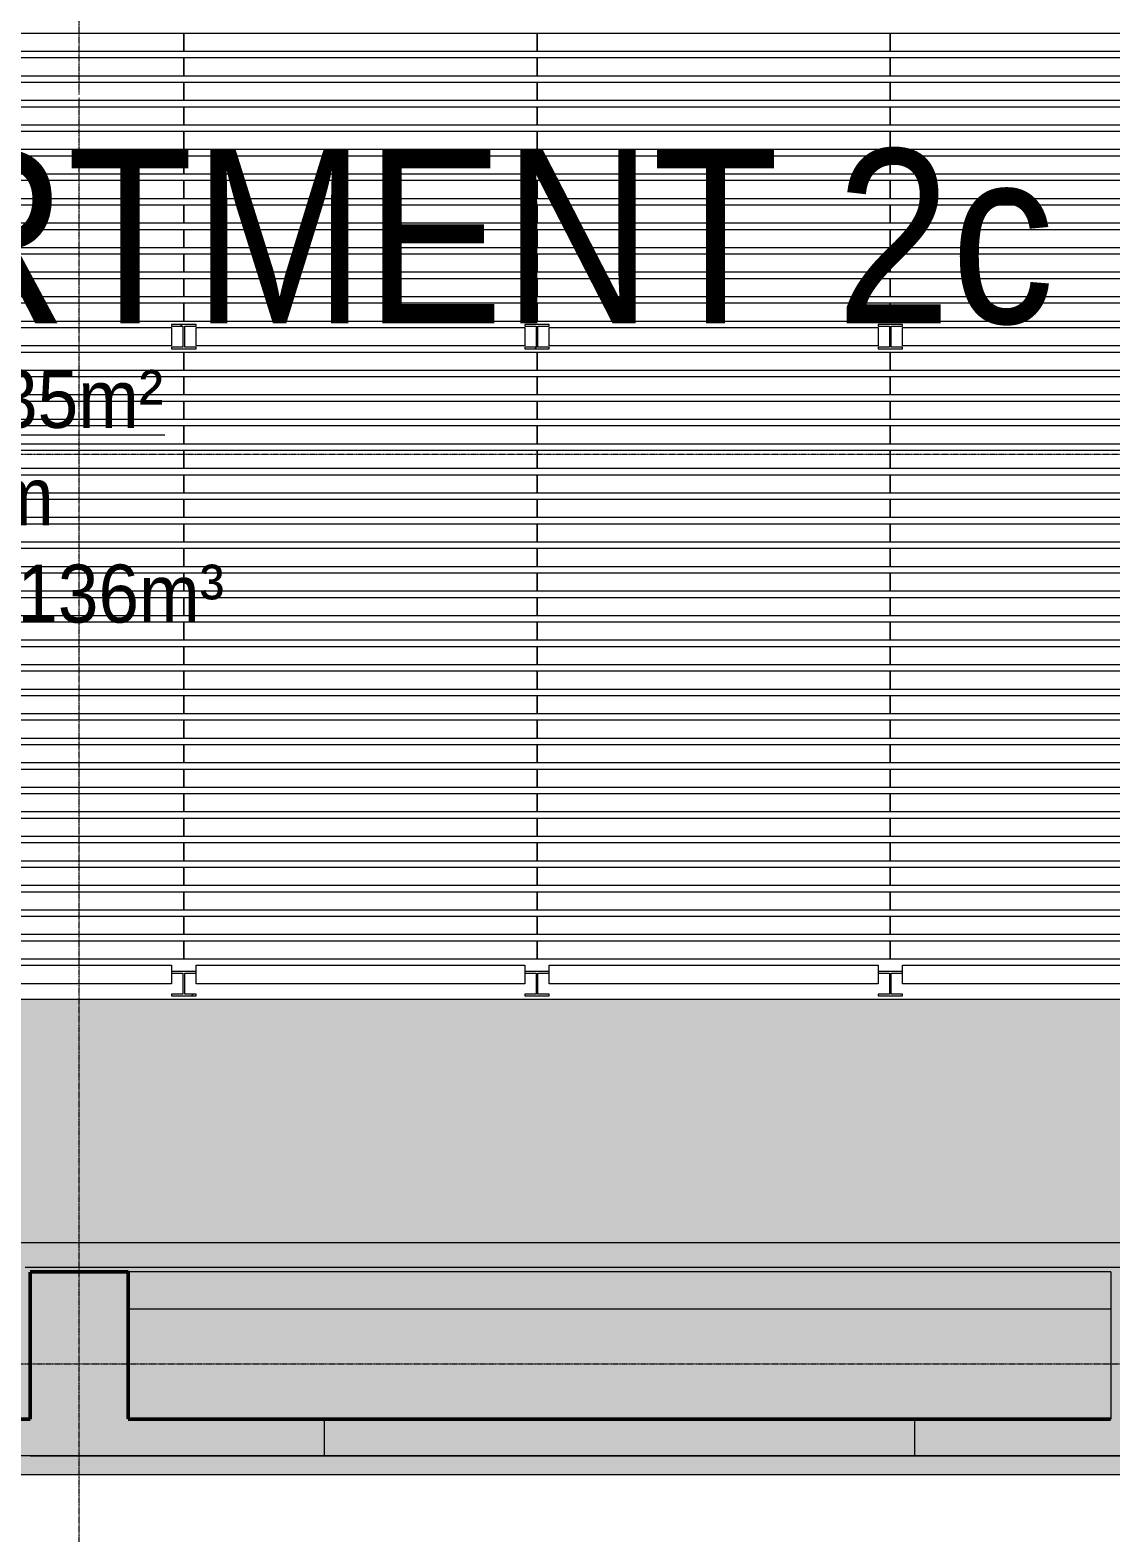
# Model space of a CAD drawing. Header units: millimetres. Extents: x 15878 to 679837, y -72324 to 391440.
# Drawn here: x 293370 to 302182, y 7230 to 19482 of the extents above; entities that cross this region are included whole.
import ezdxf

# ---------------------------------------------------------------- set-up
doc = ezdxf.new("R2010")
doc.units = ezdxf.units.MM
doc.linetypes.add('Demolished', pattern=[4.8, 3.2, -1.6])
doc.linetypes.add('Grid Line__1_200_', pattern=[10.5, 6, -1.5, 1.5, -1.5])
for name, color, linetype, lineweight in [('A-DETL', 90, 'Continuous', 5), ('A-DETL-GENF', 92, 'Continuous', 5), ('A-FLOR', 192, 'Continuous', 5), ('A-WALL', 113, 'Continuous', 5), ('A-WALL-PATT', 111, 'Continuous', 18), ('G-ANNO-TEXT', 231, 'Continuous', 5), ('Q-SPCQ', 91, 'Continuous', 5), ('S-COLS', 52, 'Continuous', 5), ('S-GRID', 1, 'Continuous', 5)]:
    doc.layers.add(name, color=color, linetype=linetype, lineweight=lineweight)
doc.styles.add('Swis721 BT', font='swiss.ttf', dxfattribs={"width": 0.9, "height": 473.035439})
doc.styles.add('Swis721 BT_1', font='swiss.ttf', dxfattribs={"width": 0.85, "height": 1419.106317})
pattern_1 = [(45, (235455.2, 0), (-1237.437, 1237.437), []), (45, (235455.2, 1875), (-1237.437, 1237.437), [])]

# ---------------------------------------------------------------- blocks, each defined once
blk = doc.blocks.new('DLN_Grid Gallery Deck - DLN_Grid Gallery Deck-V869-2_F')
at = {"layer": 'Q-SPCQ'}
for p, q in [((0, -75), (0, 75)), ((0, 75), (2880, 75)), ((2880, 75), (2880, -75)), ((2880, -75), (0, -75))]:
    blk.add_line(p, q, dxfattribs=at)
blk = doc.blocks.new('DLN_Grid Gallery Deck - DLN_Grid Gallery Deck-V875-2_F')
at = {"layer": 'Q-SPCQ'}
for p, q in [((0, 25), (0, 75)), ((0, 75), (2680, 75)), ((0, -75), (0, 10)), ((2680, 75), (2680, 25)), ((2680, 10), (2680, -75)), ((2680, -75), (0, -75))]:
    blk.add_line(p, q, dxfattribs=at)
blk = doc.blocks.new('DLN_Grid Gallery Deck - DLN_Grid Gallery Deck-2994845-2_F')
at = {"layer": 'Q-SPCQ'}
for p, q in [((0, 25), (0, 75)), ((0, 75), (2680, 75)), ((0, -75), (0, 10)), ((2680, 75), (2680, 25)), ((2680, 10), (2680, -75)), ((2680, -75), (0, -75))]:
    blk.add_line(p, q, dxfattribs=at)
blk = doc.blocks.new('DLN_Grid Gallery Deck - DLN_Grid Gallery Deck-V872-2_F')
at = {"layer": 'Q-SPCQ'}
for p, q in [((0, -75), (0, 75)), ((0, 75), (2680, 75)), ((2680, 75), (2680, -75)), ((2680, -75), (0, -75))]:
    blk.add_line(p, q, dxfattribs=at)

msp = doc.modelspace()

# ---------------------------------------------------------------- hatches: boundary and pattern name
at = {"layer": 'A-DETL-GENF', "transparency": 33554585}
h = msp.add_hatch(color=253, dxfattribs=at)
h.paths.add_polyline_path([(284557, 8157.5), (284557, 9357.5), (285357, 9357.5), (285357, 8157.5), (293369.5, 8157.5), (293369.5, 9357.5), (294169.5, 9357.5), (294169.5, 8157.5), (302182, 8157.5), (302182, 9357.5), (302982, 9357.5), (302982, 8157.5), (310644.5, 8157.5), (310644.5, 9357.5), (311844.5, 9357.5), (311844.5, 15624.2), (310644.5, 15624.2), (310644.5, 16424.2), (311844.5, 16424.2), (311844.5, 23040.8), (310644.5, 23040.8), (310644.5, 23840.8), (311844.5, 23840.8), (311844.5, 25482.5), (310644.5, 25482.5), (310644.5, 28432.5), (311844.5, 28432.5), (311844.5, 30107.5), (310644.5, 30107.5), (310644.5, 31307.5), (302982, 31307.5), (302982, 30107.5), (302182, 30107.5), (302182, 31307.5), (294169.5, 31307.5), (294169.5, 30107.5), (293369.5, 30107.5), (293369.5, 31307.5), (285357, 31307.5), (285357, 30107.5), (284557, 30107.5), (284557, 31307.5), (280194.5, 31307.5), (280194.5, 30107.5), (277194.5, 30107.5), (277194.5, 31307.5), (276894.5, 31307.5), (276894.5, 30107.5), (275694.5, 30107.5), (275694.5, 23840.8), (276894.5, 23840.8), (276894.5, 23040.8), (275694.5, 23040.8), (275694.5, 16424.2), (276894.5, 16424.2), (276894.5, 15624.2), (275694.5, 15624.2), (275694.5, 11307.5), (276894.5, 11307.5), (276894.5, 8157.5), (283505.3, 8157.5)], flags=0)
h.paths.add_polyline_path([(288918.6, 11577.5), (277134.7, 11577.5), (277134.7, 27832.5), (308269.5, 27832.5), (308269.5, 11577.5), (291625.2, 11577.5)], flags=0)
at = {"layer": 'A-WALL-PATT', "lineweight": 5}
h = msp.add_hatch(color=253, dxfattribs=at)
h.paths.add_polyline_path([(293369.5, 7857.5), (293369.5, 8157.5), (291769.5, 8157.5), (291769.5, 7857.5)], flags=0)
h.paths.add_polyline_path([(295769.5, 7857.5), (295769.5, 8157.5), (294169.5, 8157.5), (294169.5, 7857.5), (294331.8, 7857.5)], flags=0)
at = {"layer": 'A-WALL-PATT', "lineweight": 5, "transparency": 33554432}
for points in [[(295769.5, 7857.5), (299252, 7857.5), (299252, 8157.5), (295769.5, 8157.5)], [(299252, 7857.5), (300582, 7857.5), (300582, 8157.5), (299252, 8157.5)], [(275394.5, 7707.5), (312144.5, 7707.5), (312144.5, 7857.5), (275394.5, 7857.5)]]:
    msp.add_hatch(color=253, dxfattribs=at).paths.add_polyline_path(points, flags=0)
at = {"layer": 'A-WALL-PATT', "lineweight": 5}
h = msp.add_hatch(color=253, dxfattribs=at)
h.paths.add_polyline_path([(302182, 7857.5), (302182, 8157.5), (300582, 8157.5), (300582, 7857.5)], flags=0)
h.paths.add_polyline_path([(302982, 7857.5), (304582, 7857.5), (304582, 8157.5), (302982, 8157.5)], flags=0)
at = {"layer": 'S-COLS'}
h = msp.add_hatch(dxfattribs=at)
h.set_pattern_fill('FP_3635', color=253, style=0, pattern_type=2)
h.set_pattern_definition(pattern_1)
h.paths.add_polyline_path([(294522.9, 16882.5), (294722.9, 16882.5), (294722.9, 16897.5), (294630.4, 16897.5), (294630.4, 17067.5), (294722.9, 17067.5), (294722.9, 17082.5), (294522.9, 17082.5), (294522.9, 17067.5), (294615.4, 17067.5), (294615.4, 16897.5), (294522.9, 16897.5)], flags=0)
h = msp.add_hatch(dxfattribs=at)
h.set_pattern_fill('FP_3635', color=253, style=0, pattern_type=2)
h.set_pattern_definition(pattern_1)
h.paths.add_polyline_path([(297402.9, 16882.5), (297602.9, 16882.5), (297602.9, 16897.5), (297510.4, 16897.5), (297510.4, 17067.5), (297602.9, 17067.5), (297602.9, 17082.5), (297402.9, 17082.5), (297402.9, 17067.5), (297495.4, 17067.5), (297495.4, 16897.5), (297402.9, 16897.5)], flags=0)
h = msp.add_hatch(dxfattribs=at)
h.set_pattern_fill('FP_3635', color=253, style=0, pattern_type=2)
h.set_pattern_definition(pattern_1)
h.paths.add_polyline_path([(294522.9, 11607.5), (294722.9, 11607.5), (294722.9, 11622.5), (294630.4, 11622.5), (294630.4, 11792.5), (294722.9, 11792.5), (294722.9, 11807.5), (294522.9, 11807.5), (294522.9, 11792.5), (294615.4, 11792.5), (294615.4, 11622.5), (294522.9, 11622.5)], flags=0)
for points in [[(294169.5, 7857.5), (294169.5, 9357.5), (293369.5, 9357.5), (293369.5, 7857.5)], [(302982, 7857.5), (302982, 9357.5), (302182, 9357.5), (302182, 7857.5)]]:
    msp.add_hatch(color=53, dxfattribs=at).paths.add_polyline_path(points, flags=0)

# ---------------------------------------------------------------- linework, layer by layer
at = {"layer": 'A-DETL'}
msp.add_line((291569.5, 16182.5), (294469.5, 16182.5), dxfattribs=at)
at = {"layer": 'A-DETL', "linetype": 'Demolished', "lineweight": 50}
for p, q in [((293369.5, 8157.5), (293369.5, 9357.5)), ((293369.5, 9357.5), (294169.5, 9357.5)), ((294169.5, 9357.5), (294169.5, 8157.5)), ((285357, 8157.5), (293369.5, 8157.5)), ((294169.5, 8157.5), (302182, 8157.5))]:
    msp.add_line(p, q, dxfattribs=at)
at = {"layer": 'A-FLOR'}
for p, q in [((308269.5, 11577.5), (277134.7, 11577.5)), ((293129.5, 9597.5), (309334.5, 9597.5)), ((302182, 9357.5), (294169.5, 9357.5)), ((294169.5, 9057.5), (302182, 9057.5)), ((300582, 8157.5), (295769.5, 8157.5)), ((294169.5, 7857.5), (302182, 7857.5))]:
    msp.add_line(p, q, dxfattribs=at)
at = {"layer": 'A-WALL', "color": 253}
for p, q in [((293329.5, 9397.5), (309334.5, 9397.5)), ((295769.5, 7857.5), (295769.5, 8157.5)), ((300582, 8157.5), (295769.5, 8157.5)), ((300582, 7857.5), (300582, 8157.5)), ((313794.5, 7857.5), (275394.5, 7857.5)), ((295769.5, 7857.5), (300582, 7857.5)), ((275394.5, 7707.5), (321391.5, 7707.5))]:
    msp.add_line(p, q, dxfattribs=at)
at = {"layer": 'A-WALL', "color": 9, "lineweight": 20}
for p, q in [((295769.5, 8157.5), (294169.5, 8157.5)), ((302182, 8157.5), (300582, 8157.5)), ((294169.5, 7857.5), (295769.5, 7857.5)), ((300582, 7857.5), (302182, 7857.5))]:
    msp.add_line(p, q, dxfattribs=at)
at = {"layer": 'S-COLS', "color": 9, "lineweight": 20}
for p, q in [((294722.9, 17082.5), (294522.9, 17082.5)), ((294522.9, 17082.5), (294522.9, 17067.5)), ((294522.9, 17067.5), (294615.4, 17067.5)), ((294615.4, 17067.5), (294615.4, 16897.5)), ((294630.4, 16897.5), (294630.4, 17067.5)), ((294630.4, 17067.5), (294722.9, 17067.5)), ((294722.9, 17067.5), (294722.9, 17082.5)), ((297602.9, 17082.5), (297402.9, 17082.5)), ((297402.9, 17082.5), (297402.9, 17067.5)), ((297402.9, 17067.5), (297495.4, 17067.5)), ((297495.4, 17067.5), (297495.4, 16897.5)), ((297510.4, 16897.5), (297510.4, 17067.5)), ((297510.4, 17067.5), (297602.9, 17067.5)), ((297602.9, 17067.5), (297602.9, 17082.5)), ((300482.9, 17082.5), (300282.9, 17082.5)), ((300282.9, 17082.5), (300282.9, 17067.5)), ((300282.9, 17067.5), (300375.4, 17067.5)), ((300375.4, 17067.5), (300375.4, 16897.5)), ((300390.4, 16897.5), (300390.4, 17067.5)), ((300390.4, 17067.5), (300482.9, 17067.5)), ((300482.9, 17067.5), (300482.9, 17082.5)), ((294522.9, 16897.5), (294522.9, 16882.5)), ((294615.4, 16897.5), (294522.9, 16897.5)), ((294522.9, 16882.5), (294722.9, 16882.5)), ((294722.9, 16897.5), (294630.4, 16897.5)), ((294722.9, 16882.5), (294722.9, 16897.5)), ((297402.9, 16897.5), (297402.9, 16882.5)), ((297495.4, 16897.5), (297402.9, 16897.5)), ((297402.9, 16882.5), (297602.9, 16882.5)), ((297602.9, 16897.5), (297510.4, 16897.5)), ((297602.9, 16882.5), (297602.9, 16897.5)), ((300282.9, 16897.5), (300282.9, 16882.5)), ((300375.4, 16897.5), (300282.9, 16897.5)), ((300282.9, 16882.5), (300482.9, 16882.5)), ((300482.9, 16897.5), (300390.4, 16897.5)), ((300482.9, 16882.5), (300482.9, 16897.5)), ((294722.9, 11807.5), (294522.9, 11807.5)), ((294522.9, 11807.5), (294522.9, 11792.5)), ((294522.9, 11792.5), (294615.4, 11792.5)), ((294615.4, 11792.5), (294615.4, 11622.5)), ((294630.4, 11622.5), (294630.4, 11792.5)), ((294630.4, 11792.5), (294722.9, 11792.5)), ((294722.9, 11792.5), (294722.9, 11807.5)), ((297602.9, 11807.5), (297402.9, 11807.5)), ((297402.9, 11807.5), (297402.9, 11792.5)), ((297402.9, 11792.5), (297495.4, 11792.5)), ((297495.4, 11792.5), (297495.4, 11622.5)), ((297510.4, 11622.5), (297510.4, 11792.5)), ((297510.4, 11792.5), (297602.9, 11792.5)), ((297602.9, 11792.5), (297602.9, 11807.5)), ((300482.9, 11807.5), (300282.9, 11807.5)), ((300282.9, 11807.5), (300282.9, 11792.5)), ((300282.9, 11792.5), (300375.4, 11792.5)), ((300375.4, 11792.5), (300375.4, 11622.5)), ((300390.4, 11622.5), (300390.4, 11792.5)), ((300390.4, 11792.5), (300482.9, 11792.5)), ((300482.9, 11792.5), (300482.9, 11807.5)), ((294522.9, 11622.5), (294522.9, 11607.5)), ((294615.4, 11622.5), (294522.9, 11622.5)), ((294522.9, 11607.5), (294722.9, 11607.5)), ((294722.9, 11622.5), (294630.4, 11622.5)), ((294722.9, 11607.5), (294722.9, 11622.5)), ((297402.9, 11622.5), (297402.9, 11607.5)), ((297495.4, 11622.5), (297402.9, 11622.5)), ((297402.9, 11607.5), (297602.9, 11607.5)), ((297602.9, 11622.5), (297510.4, 11622.5)), ((297602.9, 11607.5), (297602.9, 11622.5)), ((300282.9, 11622.5), (300282.9, 11607.5)), ((300375.4, 11622.5), (300282.9, 11622.5)), ((300282.9, 11607.5), (300482.9, 11607.5)), ((300482.9, 11622.5), (300390.4, 11622.5)), ((300482.9, 11607.5), (300482.9, 11622.5)), ((294169.5, 9357.5), (293369.5, 9357.5)), ((294169.5, 8157.5), (294169.5, 9357.5)), ((302182, 9357.5), (302182, 8157.5)), ((293369.5, 7857.5), (294169.5, 7857.5)), ((302182, 7857.5), (302982, 7857.5))]:
    msp.add_line(p, q, dxfattribs=at)
at = {"layer": 'S-GRID', "color": 254, "linetype": 'Grid Line__1_200_'}
for p, q in [((293769.5, 18957.5), (293769.5, 31457.5)), ((293769.5, -13436.8), (293769.5, 18932.1)), ((258983.7, 16024.2), (317699.8, 16024.2)), ((258983.7, 8607.5), (317699.8, 8607.5))]:
    msp.add_line(p, q, dxfattribs=at)

# ---------------------------------------------------------------- block references
at = {"layer": 'Q-SPCQ'}
for name, p in [('DLN_Grid Gallery Deck - DLN_Grid Gallery Deck-V869-2_F', (291742.9, 19382.5)), ('DLN_Grid Gallery Deck - DLN_Grid Gallery Deck-V869-2_F', (294622.9, 19382.5)), ('DLN_Grid Gallery Deck - DLN_Grid Gallery Deck-V869-2_F', (297502.9, 19382.5)), ('DLN_Grid Gallery Deck - DLN_Grid Gallery Deck-V869-2_F', (300382.9, 19382.5)), ('DLN_Grid Gallery Deck - DLN_Grid Gallery Deck-V869-2_F', (291742.9, 19182.5)), ('DLN_Grid Gallery Deck - DLN_Grid Gallery Deck-V869-2_F', (294622.9, 19182.5)), ('DLN_Grid Gallery Deck - DLN_Grid Gallery Deck-V869-2_F', (297502.9, 19182.5)), ('DLN_Grid Gallery Deck - DLN_Grid Gallery Deck-V869-2_F', (300382.9, 19182.5)), ('DLN_Grid Gallery Deck - DLN_Grid Gallery Deck-V869-2_F', (291742.9, 18982.5)), ('DLN_Grid Gallery Deck - DLN_Grid Gallery Deck-V869-2_F', (294622.9, 18982.5)), ('DLN_Grid Gallery Deck - DLN_Grid Gallery Deck-V869-2_F', (297502.9, 18982.5)), ('DLN_Grid Gallery Deck - DLN_Grid Gallery Deck-V869-2_F', (300382.9, 18982.5)), ('DLN_Grid Gallery Deck - DLN_Grid Gallery Deck-V869-2_F', (291742.9, 18782.5)), ('DLN_Grid Gallery Deck - DLN_Grid Gallery Deck-V869-2_F', (294622.9, 18782.5)), ('DLN_Grid Gallery Deck - DLN_Grid Gallery Deck-V869-2_F', (297502.9, 18782.5)), ('DLN_Grid Gallery Deck - DLN_Grid Gallery Deck-V869-2_F', (300382.9, 18782.5)), ('DLN_Grid Gallery Deck - DLN_Grid Gallery Deck-V869-2_F', (291742.9, 18582.5)), ('DLN_Grid Gallery Deck - DLN_Grid Gallery Deck-V869-2_F', (294622.9, 18582.5)), ('DLN_Grid Gallery Deck - DLN_Grid Gallery Deck-V869-2_F', (297502.9, 18582.5)), ('DLN_Grid Gallery Deck - DLN_Grid Gallery Deck-V869-2_F', (300382.9, 18582.5)), ('DLN_Grid Gallery Deck - DLN_Grid Gallery Deck-V869-2_F', (291742.9, 18382.5)), ('DLN_Grid Gallery Deck - DLN_Grid Gallery Deck-V869-2_F', (294622.9, 18382.5)), ('DLN_Grid Gallery Deck - DLN_Grid Gallery Deck-V869-2_F', (297502.9, 18382.5)), ('DLN_Grid Gallery Deck - DLN_Grid Gallery Deck-V869-2_F', (300382.9, 18382.5)), ('DLN_Grid Gallery Deck - DLN_Grid Gallery Deck-V869-2_F', (291742.9, 18182.5)), ('DLN_Grid Gallery Deck - DLN_Grid Gallery Deck-V869-2_F', (294622.9, 18182.5)), ('DLN_Grid Gallery Deck - DLN_Grid Gallery Deck-V869-2_F', (297502.9, 18182.5)), ('DLN_Grid Gallery Deck - DLN_Grid Gallery Deck-V869-2_F', (300382.9, 18182.5)), ('DLN_Grid Gallery Deck - DLN_Grid Gallery Deck-V869-2_F', (291742.9, 17982.5)), ('DLN_Grid Gallery Deck - DLN_Grid Gallery Deck-V869-2_F', (294622.9, 17982.5)), ('DLN_Grid Gallery Deck - DLN_Grid Gallery Deck-V869-2_F', (297502.9, 17982.5)), ('DLN_Grid Gallery Deck - DLN_Grid Gallery Deck-V869-2_F', (300382.9, 17982.5)), ('DLN_Grid Gallery Deck - DLN_Grid Gallery Deck-V869-2_F', (291742.9, 17782.5)), ('DLN_Grid Gallery Deck - DLN_Grid Gallery Deck-V869-2_F', (294622.9, 17782.5)), ('DLN_Grid Gallery Deck - DLN_Grid Gallery Deck-V869-2_F', (297502.9, 17782.5)), ('DLN_Grid Gallery Deck - DLN_Grid Gallery Deck-V869-2_F', (300382.9, 17782.5)), ('DLN_Grid Gallery Deck - DLN_Grid Gallery Deck-V869-2_F', (291742.9, 17582.5)), ('DLN_Grid Gallery Deck - DLN_Grid Gallery Deck-V869-2_F', (294622.9, 17582.5)), ('DLN_Grid Gallery Deck - DLN_Grid Gallery Deck-V869-2_F', (297502.9, 17582.5)), ('DLN_Grid Gallery Deck - DLN_Grid Gallery Deck-V869-2_F', (300382.9, 17582.5)), ('DLN_Grid Gallery Deck - DLN_Grid Gallery Deck-V869-2_F', (291742.9, 17382.5)), ('DLN_Grid Gallery Deck - DLN_Grid Gallery Deck-V869-2_F', (294622.9, 17382.5)), ('DLN_Grid Gallery Deck - DLN_Grid Gallery Deck-V869-2_F', (297502.9, 17382.5)), ('DLN_Grid Gallery Deck - DLN_Grid Gallery Deck-V869-2_F', (300382.9, 17382.5)), ('DLN_Grid Gallery Deck - DLN_Grid Gallery Deck-V869-2_F', (291742.9, 17182.5)), ('DLN_Grid Gallery Deck - DLN_Grid Gallery Deck-V869-2_F', (294622.9, 17182.5)), ('DLN_Grid Gallery Deck - DLN_Grid Gallery Deck-V869-2_F', (297502.9, 17182.5)), ('DLN_Grid Gallery Deck - DLN_Grid Gallery Deck-V869-2_F', (300382.9, 17182.5)), ('DLN_Grid Gallery Deck - DLN_Grid Gallery Deck-V872-2_F', (291842.9, 16982.5)), ('DLN_Grid Gallery Deck - DLN_Grid Gallery Deck-V872-2_F', (294722.9, 16982.5)), ('DLN_Grid Gallery Deck - DLN_Grid Gallery Deck-V872-2_F', (297602.9, 16982.5)), ('DLN_Grid Gallery Deck - DLN_Grid Gallery Deck-V872-2_F', (300482.9, 16982.5)), ('DLN_Grid Gallery Deck - DLN_Grid Gallery Deck-V869-2_F', (291742.9, 16782.5)), ('DLN_Grid Gallery Deck - DLN_Grid Gallery Deck-V869-2_F', (294622.9, 16782.5)), ('DLN_Grid Gallery Deck - DLN_Grid Gallery Deck-V869-2_F', (297502.9, 16782.5)), ('DLN_Grid Gallery Deck - DLN_Grid Gallery Deck-V869-2_F', (300382.9, 16782.5)), ('DLN_Grid Gallery Deck - DLN_Grid Gallery Deck-V869-2_F', (291742.9, 16582.5)), ('DLN_Grid Gallery Deck - DLN_Grid Gallery Deck-V869-2_F', (294622.9, 16582.5)), ('DLN_Grid Gallery Deck - DLN_Grid Gallery Deck-V869-2_F', (297502.9, 16582.5)), ('DLN_Grid Gallery Deck - DLN_Grid Gallery Deck-V869-2_F', (300382.9, 16582.5)), ('DLN_Grid Gallery Deck - DLN_Grid Gallery Deck-V869-2_F', (291742.9, 16382.5)), ('DLN_Grid Gallery Deck - DLN_Grid Gallery Deck-V869-2_F', (294622.9, 16382.5)), ('DLN_Grid Gallery Deck - DLN_Grid Gallery Deck-V869-2_F', (297502.9, 16382.5)), ('DLN_Grid Gallery Deck - DLN_Grid Gallery Deck-V869-2_F', (300382.9, 16382.5)), ('DLN_Grid Gallery Deck - DLN_Grid Gallery Deck-V869-2_F', (291742.9, 16182.5)), ('DLN_Grid Gallery Deck - DLN_Grid Gallery Deck-V869-2_F', (294622.9, 16182.5)), ('DLN_Grid Gallery Deck - DLN_Grid Gallery Deck-V869-2_F', (297502.9, 16182.5)), ('DLN_Grid Gallery Deck - DLN_Grid Gallery Deck-V869-2_F', (300382.9, 16182.5)), ('DLN_Grid Gallery Deck - DLN_Grid Gallery Deck-V869-2_F', (291742.9, 15982.5)), ('DLN_Grid Gallery Deck - DLN_Grid Gallery Deck-V869-2_F', (294622.9, 15982.5)), ('DLN_Grid Gallery Deck - DLN_Grid Gallery Deck-V869-2_F', (297502.9, 15982.5)), ('DLN_Grid Gallery Deck - DLN_Grid Gallery Deck-V869-2_F', (300382.9, 15982.5)), ('DLN_Grid Gallery Deck - DLN_Grid Gallery Deck-V869-2_F', (291742.9, 15782.5)), ('DLN_Grid Gallery Deck - DLN_Grid Gallery Deck-V869-2_F', (294622.9, 15782.5)), ('DLN_Grid Gallery Deck - DLN_Grid Gallery Deck-V869-2_F', (297502.9, 15782.5)), ('DLN_Grid Gallery Deck - DLN_Grid Gallery Deck-V869-2_F', (300382.9, 15782.5)), ('DLN_Grid Gallery Deck - DLN_Grid Gallery Deck-V869-2_F', (291742.9, 15582.5)), ('DLN_Grid Gallery Deck - DLN_Grid Gallery Deck-V869-2_F', (294622.9, 15582.5)), ('DLN_Grid Gallery Deck - DLN_Grid Gallery Deck-V869-2_F', (297502.9, 15582.5)), ('DLN_Grid Gallery Deck - DLN_Grid Gallery Deck-V869-2_F', (300382.9, 15582.5)), ('DLN_Grid Gallery Deck - DLN_Grid Gallery Deck-V869-2_F', (291742.9, 15382.5)), ('DLN_Grid Gallery Deck - DLN_Grid Gallery Deck-V869-2_F', (294622.9, 15382.5)), ('DLN_Grid Gallery Deck - DLN_Grid Gallery Deck-V869-2_F', (297502.9, 15382.5)), ('DLN_Grid Gallery Deck - DLN_Grid Gallery Deck-V869-2_F', (300382.9, 15382.5)), ('DLN_Grid Gallery Deck - DLN_Grid Gallery Deck-V869-2_F', (291742.9, 15182.5)), ('DLN_Grid Gallery Deck - DLN_Grid Gallery Deck-V869-2_F', (294622.9, 15182.5)), ('DLN_Grid Gallery Deck - DLN_Grid Gallery Deck-V869-2_F', (297502.9, 15182.5)), ('DLN_Grid Gallery Deck - DLN_Grid Gallery Deck-V869-2_F', (300382.9, 15182.5)), ('DLN_Grid Gallery Deck - DLN_Grid Gallery Deck-V869-2_F', (291742.9, 14982.5)), ('DLN_Grid Gallery Deck - DLN_Grid Gallery Deck-V869-2_F', (294622.9, 14982.5)), ('DLN_Grid Gallery Deck - DLN_Grid Gallery Deck-V869-2_F', (297502.9, 14982.5)), ('DLN_Grid Gallery Deck - DLN_Grid Gallery Deck-V869-2_F', (300382.9, 14982.5)), ('DLN_Grid Gallery Deck - DLN_Grid Gallery Deck-V869-2_F', (291742.9, 14782.5)), ('DLN_Grid Gallery Deck - DLN_Grid Gallery Deck-V869-2_F', (294622.9, 14782.5)), ('DLN_Grid Gallery Deck - DLN_Grid Gallery Deck-V869-2_F', (297502.9, 14782.5)), ('DLN_Grid Gallery Deck - DLN_Grid Gallery Deck-V869-2_F', (300382.9, 14782.5)), ('DLN_Grid Gallery Deck - DLN_Grid Gallery Deck-V869-2_F', (291742.9, 14582.5)), ('DLN_Grid Gallery Deck - DLN_Grid Gallery Deck-V869-2_F', (294622.9, 14582.5)), ('DLN_Grid Gallery Deck - DLN_Grid Gallery Deck-V869-2_F', (297502.9, 14582.5)), ('DLN_Grid Gallery Deck - DLN_Grid Gallery Deck-V869-2_F', (300382.9, 14582.5)), ('DLN_Grid Gallery Deck - DLN_Grid Gallery Deck-V869-2_F', (291742.9, 14382.5)), ('DLN_Grid Gallery Deck - DLN_Grid Gallery Deck-V869-2_F', (294622.9, 14382.5)), ('DLN_Grid Gallery Deck - DLN_Grid Gallery Deck-V869-2_F', (297502.9, 14382.5)), ('DLN_Grid Gallery Deck - DLN_Grid Gallery Deck-V869-2_F', (300382.9, 14382.5)), ('DLN_Grid Gallery Deck - DLN_Grid Gallery Deck-V869-2_F', (291742.9, 14182.5)), ('DLN_Grid Gallery Deck - DLN_Grid Gallery Deck-V869-2_F', (294622.9, 14182.5)), ('DLN_Grid Gallery Deck - DLN_Grid Gallery Deck-V869-2_F', (297502.9, 14182.5)), ('DLN_Grid Gallery Deck - DLN_Grid Gallery Deck-V869-2_F', (300382.9, 14182.5)), ('DLN_Grid Gallery Deck - DLN_Grid Gallery Deck-V869-2_F', (291742.9, 13982.5)), ('DLN_Grid Gallery Deck - DLN_Grid Gallery Deck-V869-2_F', (294622.9, 13982.5)), ('DLN_Grid Gallery Deck - DLN_Grid Gallery Deck-V869-2_F', (297502.9, 13982.5)), ('DLN_Grid Gallery Deck - DLN_Grid Gallery Deck-V869-2_F', (300382.9, 13982.5)), ('DLN_Grid Gallery Deck - DLN_Grid Gallery Deck-V869-2_F', (291742.9, 13782.5)), ('DLN_Grid Gallery Deck - DLN_Grid Gallery Deck-V869-2_F', (294622.9, 13782.5)), ('DLN_Grid Gallery Deck - DLN_Grid Gallery Deck-V869-2_F', (297502.9, 13782.5)), ('DLN_Grid Gallery Deck - DLN_Grid Gallery Deck-V869-2_F', (300382.9, 13782.5)), ('DLN_Grid Gallery Deck - DLN_Grid Gallery Deck-V869-2_F', (291742.9, 13582.5)), ('DLN_Grid Gallery Deck - DLN_Grid Gallery Deck-V869-2_F', (294622.9, 13582.5)), ('DLN_Grid Gallery Deck - DLN_Grid Gallery Deck-V869-2_F', (297502.9, 13582.5)), ('DLN_Grid Gallery Deck - DLN_Grid Gallery Deck-V869-2_F', (300382.9, 13582.5)), ('DLN_Grid Gallery Deck - DLN_Grid Gallery Deck-V869-2_F', (291742.9, 13382.5)), ('DLN_Grid Gallery Deck - DLN_Grid Gallery Deck-V869-2_F', (294622.9, 13382.5)), ('DLN_Grid Gallery Deck - DLN_Grid Gallery Deck-V869-2_F', (297502.9, 13382.5)), ('DLN_Grid Gallery Deck - DLN_Grid Gallery Deck-V869-2_F', (300382.9, 13382.5)), ('DLN_Grid Gallery Deck - DLN_Grid Gallery Deck-V869-2_F', (291742.9, 13182.5)), ('DLN_Grid Gallery Deck - DLN_Grid Gallery Deck-V869-2_F', (294622.9, 13182.5)), ('DLN_Grid Gallery Deck - DLN_Grid Gallery Deck-V869-2_F', (297502.9, 13182.5)), ('DLN_Grid Gallery Deck - DLN_Grid Gallery Deck-V869-2_F', (300382.9, 13182.5)), ('DLN_Grid Gallery Deck - DLN_Grid Gallery Deck-V869-2_F', (291742.9, 12982.5)), ('DLN_Grid Gallery Deck - DLN_Grid Gallery Deck-V869-2_F', (294622.9, 12982.5)), ('DLN_Grid Gallery Deck - DLN_Grid Gallery Deck-V869-2_F', (297502.9, 12982.5)), ('DLN_Grid Gallery Deck - DLN_Grid Gallery Deck-V869-2_F', (300382.9, 12982.5)), ('DLN_Grid Gallery Deck - DLN_Grid Gallery Deck-V869-2_F', (291742.9, 12782.5)), ('DLN_Grid Gallery Deck - DLN_Grid Gallery Deck-V869-2_F', (294622.9, 12782.5)), ('DLN_Grid Gallery Deck - DLN_Grid Gallery Deck-V869-2_F', (297502.9, 12782.5)), ('DLN_Grid Gallery Deck - DLN_Grid Gallery Deck-V869-2_F', (300382.9, 12782.5)), ('DLN_Grid Gallery Deck - DLN_Grid Gallery Deck-V869-2_F', (291742.9, 12582.5)), ('DLN_Grid Gallery Deck - DLN_Grid Gallery Deck-V869-2_F', (294622.9, 12582.5)), ('DLN_Grid Gallery Deck - DLN_Grid Gallery Deck-V869-2_F', (297502.9, 12582.5)), ('DLN_Grid Gallery Deck - DLN_Grid Gallery Deck-V869-2_F', (300382.9, 12582.5)), ('DLN_Grid Gallery Deck - DLN_Grid Gallery Deck-V869-2_F', (291742.9, 12382.5)), ('DLN_Grid Gallery Deck - DLN_Grid Gallery Deck-V869-2_F', (294622.9, 12382.5)), ('DLN_Grid Gallery Deck - DLN_Grid Gallery Deck-V869-2_F', (297502.9, 12382.5)), ('DLN_Grid Gallery Deck - DLN_Grid Gallery Deck-V869-2_F', (300382.9, 12382.5)), ('DLN_Grid Gallery Deck - DLN_Grid Gallery Deck-V869-2_F', (291742.9, 12182.5)), ('DLN_Grid Gallery Deck - DLN_Grid Gallery Deck-V869-2_F', (294622.9, 12182.5)), ('DLN_Grid Gallery Deck - DLN_Grid Gallery Deck-V869-2_F', (297502.9, 12182.5)), ('DLN_Grid Gallery Deck - DLN_Grid Gallery Deck-V869-2_F', (300382.9, 12182.5)), ('DLN_Grid Gallery Deck - DLN_Grid Gallery Deck-V869-2_F', (291742.9, 11982.5)), ('DLN_Grid Gallery Deck - DLN_Grid Gallery Deck-V869-2_F', (294622.9, 11982.5)), ('DLN_Grid Gallery Deck - DLN_Grid Gallery Deck-V869-2_F', (297502.9, 11982.5)), ('DLN_Grid Gallery Deck - DLN_Grid Gallery Deck-V869-2_F', (300382.9, 11982.5)), ('DLN_Grid Gallery Deck - DLN_Grid Gallery Deck-V875-2_F', (291842.9, 11782.5)), ('DLN_Grid Gallery Deck - DLN_Grid Gallery Deck-2994845-2_F', (294722.9, 11782.5)), ('DLN_Grid Gallery Deck - DLN_Grid Gallery Deck-2994845-2_F', (297602.9, 11782.5)), ('DLN_Grid Gallery Deck - DLN_Grid Gallery Deck-2994845-2_F', (300482.9, 11782.5))]:
    msp.add_blockref(name, p, dxfattribs=at)

# ---------------------------------------------------------------- texts
at = {"layer": 'G-ANNO-TEXT', "color": 7, "attachment_point": 1, "line_spacing_factor": 1.00667}
for s, insert, char_height, width, style in [('COMPARTMENT 2c', (286275.3, 18511.4), 1419.106, 18018, 'Swis721 BT_1'), ('FLOOR AREA      = 305.935m²\\PFLOOR HEIGHT  = 4.250m\\PVOLUME              = 3,451.136m³\\P', (286275.3, 16712.1), 473.035, 10488, 'Swis721 BT')]:
    msp.add_mtext(s, dxfattribs=dict(at, insert=insert, char_height=char_height, width=width, style=style))

doc.saveas('drawing.dxf')
